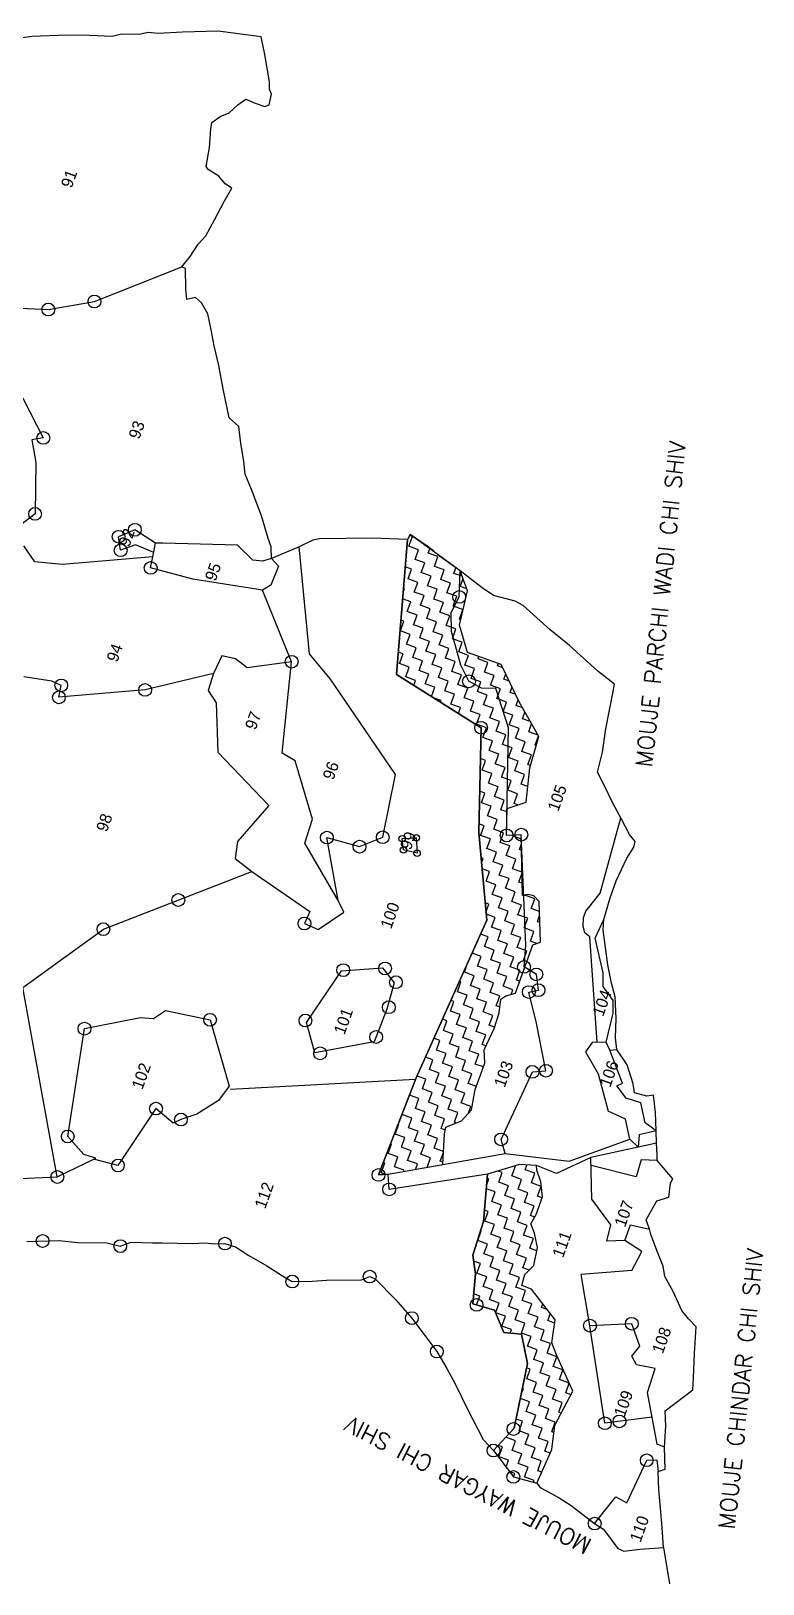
# Model space of a CAD drawing. Header units: metres. Extents: x 333193 to 336565, y 1789500 to 1792058.
# Drawn here: x 335418 to 336565, y 1789556 to 1791990 of the extents above; entities that cross this region are included whole.
import ezdxf

# ---------------------------------------------------------------- set-up
doc = ezdxf.new("R2010")
doc.units = ezdxf.units.M
doc.linetypes.add('DIVIDE', pattern=[31.75, 12.7, -6.35, 0, -6.35, 0, -6.35])
for name, color, linetype in [('POLY_HATCH', 12, 'Continuous'), ('POLY_PARCEL', 6, 'Continuous'), ('POLY_WATER', 4, 'Continuous'), ('SYM_STONE', 1, 'Continuous'), ('TEXT_MAPOUT', 7, 'Continuous'), ('TEXT_PARCEL', 7, 'Continuous'), ('V_BOUND_LINE', 7, 'Continuous'), ('V_DIVIDE_LINE', 7, 'DIVIDE')]:
    doc.layers.add(name, color=color, linetype=linetype)
doc.styles.get("Standard").update_dxf_attribs({"font": 'simplex.shx'})
doc.styles.add('TEXT_MAP', font='', dxfattribs={"height": 0.1})
doc.styles.get('TEXT_MAP').set_extended_font_data('Kruti Dev 050')

msp = doc.modelspace()

# ---------------------------------------------------------------- linework, layer by layer
at = {"layer": 'POLY_HATCH'}
for p, q in [((336011.7, 1791201), (336007.9, 1791193.1)), ((336090.2, 1791143.8), (336011.7, 1791201)), ((336007.9, 1791193.1), (335990.3, 1790981.5)), ((336101.6, 1791112.3), (336090.2, 1791143.8)), ((336089.2, 1791058.9), (336101.6, 1791112.3)), ((336101.7, 1791015.9), (336089.2, 1791058.9)), ((336154.6, 1790996.9), (336101.7, 1791015.9)), ((335990.3, 1790981.5), (336123, 1790897.9)), ((336183.3, 1790937.4), (336154.6, 1790996.9)), ((336213.3, 1790884.2), (336183.3, 1790937.4)), ((336123, 1790897.9), (336119.4, 1790733.9)), ((336199.5, 1790835.2), (336213.3, 1790884.2)), ((336193.7, 1790781.4), (336199.5, 1790835.2)), ((336163, 1790729), (336163.8, 1790771.2)), ((336163.8, 1790771.2), (336193.7, 1790781.4)), ((336119.4, 1790733.9), (336132.2, 1790596.4)), ((336186, 1790730.2), (336163, 1790729)), ((336188, 1790634.9), (336186, 1790730.2)), ((336196.7, 1790636.4), (336188, 1790634.9)), ((336205.5, 1790634.2), (336196.7, 1790636.4)), ((336196.7, 1790636.4), (336196.7, 1790636.4)), ((336213.9, 1790625.4), (336205.5, 1790634.2)), ((336216.2, 1790561.9), (336213.9, 1790625.4)), ((336132.2, 1790596.4), (336021.5, 1790349.1)), ((336185.3, 1790505.5), (336204, 1790557.6)), ((336204, 1790557.6), (336216.2, 1790561.9)), ((336176.7, 1790481.6), (336185.3, 1790505.5)), ((336151.4, 1790451.2), (336154.1, 1790472.4)), ((336154.1, 1790472.4), (336161.7, 1790477.4)), ((336161.7, 1790477.4), (336176.7, 1790481.6)), ((336143.3, 1790426.2), (336151.4, 1790451.2)), ((336127.6, 1790393.2), (336143.3, 1790426.2)), ((336122.4, 1790354.6), (336128.9, 1790372.5)), ((336128.9, 1790372.5), (336127.6, 1790393.2)), ((336021.5, 1790349.1), (335962.3, 1790196.8)), ((336113.8, 1790330.7), (336122.4, 1790354.6)), ((336108.2, 1790299), (336113.8, 1790330.7)), ((336092.3, 1790281.6), (336108.2, 1790299)), ((336067.6, 1790271.5), (336092.3, 1790281.6)), ((336063.2, 1790213.1), (336065.5, 1790261.2)), ((336065.5, 1790261.2), (336067.6, 1790271.5)), ((335977.5, 1790197.9), (336063.2, 1790213.1)), ((336183, 1790213), (336133.1, 1790197.9)), ((336210, 1790211.5), (336183, 1790213)), ((336210.4, 1790204.1), (336210, 1790211.5)), ((336216.6, 1790186), (336210.4, 1790204.1)), ((335962.3, 1790196.8), (335977.5, 1790197.9)), ((335977.5, 1790197.9), (335977.5, 1790197.9)), ((336133.1, 1790197.9), (336126.7, 1790124)), ((336219.3, 1790162.7), (336216.6, 1790186)), ((336209.2, 1790134.6), (336219.3, 1790162.7)), ((336200.8, 1790120.1), (336209.2, 1790134.6)), ((336126.7, 1790124), (336109.9, 1790071.1)), ((336206.6, 1790105.3), (336200.8, 1790120.1)), ((336211.3, 1790082.9), (336206.6, 1790105.3)), ((336205.9, 1790054.7), (336211.3, 1790082.9)), ((336109.9, 1790071.1), (336114.3, 1790041.8)), ((336191.4, 1790040.8), (336205.9, 1790054.7)), ((336114.3, 1790041.8), (336110.1, 1789994.8)), ((336186.7, 1790023.4), (336191.4, 1790040.8)), ((336202.2, 1790017.9), (336186.7, 1790023.4)), ((336238.9, 1789969.7), (336202.2, 1790017.9)), ((336110.1, 1789994.8), (336143.9, 1789985)), ((336143.9, 1789985), (336158.8, 1789949.7)), ((336233.8, 1789933.4), (336238.9, 1789969.7)), ((336158.8, 1789949.7), (336186.3, 1789947.3)), ((336186.3, 1789947.3), (336195.8, 1789901.3)), ((336241.4, 1789914.8), (336233.8, 1789933.4)), ((336267, 1789857.9), (336241.4, 1789914.8)), ((336195.8, 1789901.3), (336175, 1789799.8)), ((336238.3, 1789804.6), (336267, 1789857.9)), ((336175, 1789799.8), (336142.4, 1789764.8)), ((336234.1, 1789766.4), (336238.3, 1789804.6)), ((336142.4, 1789764.8), (336173.6, 1789723.4)), ((336210.1, 1789713.7), (336234.1, 1789766.4)), ((336173.6, 1789723.4), (336210.1, 1789713.7))]:
    msp.add_line(p, q, dxfattribs=at)
at = {"layer": 'POLY_HATCH', "linetype": 'Continuous'}
for p, q in [((336015.3, 1791197.7), (336010.9, 1791199.3)), ((336009.8, 1791182.5), (336015.3, 1791197.7)), ((336025.1, 1791177), (336009.8, 1791182.5)), ((336019.6, 1791161.8), (336025.1, 1791177)), ((336040.3, 1791171.5), (336042.8, 1791178.4)), ((336014.1, 1791146.5), (336004.3, 1791150)), ((336034.8, 1791156.3), (336019.6, 1791161.8)), ((336029.3, 1791141.1), (336034.8, 1791156.3)), ((336055.5, 1791166.1), (336040.3, 1791171.5)), ((336050.1, 1791150.8), (336055.5, 1791166.1)), ((336065.3, 1791145.3), (336050.1, 1791150.8)), ((336008.6, 1791131.3), (336014.1, 1791146.5)), ((336023.9, 1791125.8), (336008.6, 1791131.3)), ((336018.4, 1791110.6), (336023.9, 1791125.8)), ((336044.6, 1791135.6), (336029.3, 1791141.1)), ((336039.1, 1791120.3), (336044.6, 1791135.6)), ((336059.8, 1791130.1), (336065.3, 1791145.3)), ((336075.1, 1791124.6), (336059.8, 1791130.1)), ((336080.5, 1791139.9), (336083.7, 1791148.6)), ((336093.3, 1791135.3), (336080.5, 1791139.9)), ((336090.3, 1791119.1), (336094.7, 1791131.4)), ((336001, 1791110), (336003.1, 1791116)), ((336003.1, 1791116), (336001.5, 1791116.6)), ((336033.6, 1791105.1), (336018.4, 1791110.6)), ((336028.2, 1791089.9), (336033.6, 1791105.1)), ((336054.3, 1791114.9), (336039.1, 1791120.3)), ((336048.9, 1791099.6), (336054.3, 1791114.9)), ((336069.6, 1791109.4), (336075.1, 1791124.6)), ((336084.8, 1791103.9), (336069.6, 1791109.4)), ((336079.3, 1791088.7), (336084.8, 1791103.9)), ((336100.5, 1791115.5), (336090.3, 1791119.1)), ((336012.9, 1791095.3), (336000.1, 1791099.9)), ((336007.4, 1791080.1), (336012.9, 1791095.3)), ((336022.7, 1791074.6), (336007.4, 1791080.1)), ((336043.4, 1791084.4), (336028.2, 1791089.9)), ((336037.9, 1791069.1), (336043.4, 1791084.4)), ((336064.1, 1791094.1), (336048.9, 1791099.6)), ((336058.6, 1791078.9), (336064.1, 1791094.1)), ((336073.9, 1791073.4), (336058.6, 1791078.9)), ((336094.6, 1791083.2), (336079.3, 1791088.7)), ((336089.1, 1791067.9), (336094.6, 1791083.2)), ((335996.5, 1791049.6), (336002, 1791064.8)), ((336002, 1791064.8), (335997.4, 1791066.5)), ((336017.2, 1791059.4), (336022.7, 1791074.6)), ((336032.4, 1791053.9), (336017.2, 1791059.4)), ((336027, 1791038.7), (336032.4, 1791053.9)), ((336053.2, 1791063.7), (336037.9, 1791069.1)), ((336047.7, 1791048.4), (336053.2, 1791063.7)), ((336068.4, 1791058.2), (336073.9, 1791073.4)), ((336083.6, 1791052.7), (336068.4, 1791058.2)), ((336078.2, 1791037.5), (336083.6, 1791052.7)), ((336091.1, 1791067.2), (336089.1, 1791067.9)), ((336011.7, 1791044.1), (335996.5, 1791049.6)), ((336006.2, 1791028.9), (336011.7, 1791044.1)), ((336021.5, 1791023.4), (336006.2, 1791028.9)), ((336042.2, 1791033.2), (336027, 1791038.7)), ((336036.7, 1791017.9), (336042.2, 1791033.2)), ((336062.9, 1791042.9), (336047.7, 1791048.4)), ((336057.4, 1791027.7), (336062.9, 1791042.9)), ((336093.4, 1791032), (336078.2, 1791037.5)), ((336087.9, 1791016.8), (336093.4, 1791032)), ((336000.8, 1791013.7), (335993.2, 1791016.4)), ((335995.3, 1790998.4), (336000.8, 1791013.7)), ((336016, 1791008.2), (336021.5, 1791023.4)), ((336031.2, 1791002.7), (336016, 1791008.2)), ((336052, 1791012.5), (336036.7, 1791017.9)), ((336046.5, 1790997.2), (336052, 1791012.5)), ((336072.7, 1791022.2), (336057.4, 1791027.7)), ((336067.2, 1791007), (336072.7, 1791022.2)), ((336082.4, 1791001.5), (336067.2, 1791007)), ((336103.2, 1791011.3), (336087.9, 1791016.8)), ((336097.7, 1790996), (336103.2, 1791011.3)), ((336118.4, 1791005.8), (336119.7, 1791009.4)), ((336133.6, 1791000.3), (336118.4, 1791005.8)), ((336010.5, 1790992.9), (335995.3, 1790998.4)), ((336005.1, 1790977.7), (336010.5, 1790992.9)), ((336025.8, 1790987.5), (336031.2, 1791002.7)), ((336041, 1790982), (336025.8, 1790987.5)), ((336035.5, 1790966.7), (336041, 1790982)), ((336061.7, 1790991.7), (336046.5, 1790997.2)), ((336056.3, 1790976.5), (336061.7, 1790991.7)), ((336077, 1790986.3), (336082.4, 1791001.5)), ((336092.2, 1790980.8), (336077, 1790986.3)), ((336086.7, 1790965.6), (336092.2, 1790980.8)), ((336112.9, 1790990.6), (336097.7, 1790996)), ((336107.5, 1790975.3), (336112.9, 1790990.6)), ((336128.2, 1790985.1), (336133.6, 1791000.3)), ((336143.4, 1790979.6), (336128.2, 1790985.1)), ((336137.9, 1790964.4), (336143.4, 1790979.6)), ((336148.9, 1790994.8), (336150.2, 1790998.5)), ((336156.9, 1790991.9), (336148.9, 1790994.8)), ((336158.7, 1790974.1), (336161.6, 1790982.3)), ((336020.3, 1790972.2), (336005.1, 1790977.7)), ((336017.5, 1790964.3), (336020.3, 1790972.2)), ((336050.8, 1790961.3), (336035.5, 1790966.7)), ((336045.5, 1790946.7), (336050.8, 1790961.3)), ((336071.5, 1790971), (336056.3, 1790976.5)), ((336066, 1790955.8), (336071.5, 1790971)), ((336081.3, 1790950.3), (336066, 1790955.8)), ((336102, 1790960.1), (336086.7, 1790965.6)), ((336096.5, 1790944.8), (336102, 1790960.1)), ((336122.7, 1790969.8), (336107.5, 1790975.3)), ((336117.2, 1790954.6), (336122.7, 1790969.8)), ((336153.2, 1790958.9), (336137.9, 1790964.4)), ((336147.7, 1790943.6), (336153.2, 1790958.9)), ((336167, 1790971.1), (336158.7, 1790974.1)), ((336168.4, 1790953.4), (336171.5, 1790961.9)), ((336060.5, 1790940.5), (336048.3, 1790945)), ((336059.6, 1790937.8), (336060.5, 1790940.5)), ((336075.8, 1790935.1), (336081.3, 1790950.3)), ((336091, 1790929.6), (336075.8, 1790935.1)), ((336111.7, 1790939.4), (336096.5, 1790944.8)), ((336106.3, 1790924.1), (336111.7, 1790939.4)), ((336132.5, 1790949.1), (336117.2, 1790954.6)), ((336127, 1790933.9), (336132.5, 1790949.1)), ((336142.2, 1790928.4), (336127, 1790933.9)), ((336162.9, 1790938.2), (336147.7, 1790943.6)), ((336157.5, 1790922.9), (336162.9, 1790938.2)), ((336177, 1790950.3), (336168.4, 1790953.4)), ((336178.2, 1790932.7), (336181.3, 1790941.4)), ((336187.9, 1790929.2), (336178.2, 1790932.7)), ((336087.6, 1790920.2), (336091, 1790929.6)), ((336121.5, 1790918.6), (336106.3, 1790924.1)), ((336116, 1790903.4), (336121.5, 1790918.6)), ((336136.7, 1790913.2), (336142.2, 1790928.4)), ((336152, 1790907.7), (336136.7, 1790913.2)), ((336146.5, 1790892.4), (336152, 1790907.7)), ((336172.7, 1790917.5), (336157.5, 1790922.9)), ((336167.2, 1790902.2), (336172.7, 1790917.5)), ((336187.9, 1790912), (336191.7, 1790922.5)), ((336200.1, 1790907.6), (336187.9, 1790912)), ((336131.3, 1790897.9), (336116, 1790903.4)), ((336125.8, 1790882.7), (336131.3, 1790897.9)), ((336141, 1790877.2), (336125.8, 1790882.7)), ((336161.8, 1790887), (336146.5, 1790892.4)), ((336156.3, 1790871.7), (336161.8, 1790887)), ((336182.5, 1790896.7), (336167.2, 1790902.2)), ((336177, 1790881.5), (336182.5, 1790896.7)), ((336197.7, 1790891.3), (336202.2, 1790903.8)), ((336212.3, 1790886), (336197.7, 1790891.3)), ((336207.5, 1790870.5), (336212.7, 1790885.2)), ((336135.6, 1790862), (336141, 1790877.2)), ((336150.8, 1790856.5), (336135.6, 1790862)), ((336171.5, 1790866.3), (336156.3, 1790871.7)), ((336166, 1790851), (336171.5, 1790866.3)), ((336192.2, 1790876), (336177, 1790881.5)), ((336186.8, 1790860.8), (336192.2, 1790876)), ((336202, 1790855.3), (336186.8, 1790860.8)), ((336209.2, 1790869.9), (336207.5, 1790870.5)), ((336130.1, 1790846.7), (336122, 1790849.6)), ((336124.6, 1790831.5), (336130.1, 1790846.7)), ((336145.3, 1790841.2), (336150.8, 1790856.5)), ((336160.6, 1790835.8), (336145.3, 1790841.2)), ((336155.1, 1790820.5), (336160.6, 1790835.8)), ((336181.3, 1790845.5), (336166, 1790851)), ((336175.8, 1790830.3), (336181.3, 1790845.5)), ((336196.5, 1790840.1), (336202, 1790855.3)), ((336200.5, 1790838.6), (336196.5, 1790840.1)), ((336139.8, 1790826), (336124.6, 1790831.5)), ((336134.4, 1790810.8), (336139.8, 1790826)), ((336149.6, 1790805.3), (336134.4, 1790810.8)), ((336170.3, 1790815.1), (336155.1, 1790820.5)), ((336164.9, 1790799.8), (336170.3, 1790815.1)), ((336191, 1790824.8), (336175.8, 1790830.3)), ((336185.6, 1790809.6), (336191, 1790824.8)), ((336196.3, 1790805.7), (336185.6, 1790809.6)), ((336128.9, 1790795.5), (336120.8, 1790798.4)), ((336123.4, 1790780.3), (336128.9, 1790795.5)), ((336144.1, 1790790.1), (336149.6, 1790805.3)), ((336159.4, 1790784.6), (336144.1, 1790790.1)), ((336180.1, 1790794.3), (336164.9, 1790799.8)), ((336174.6, 1790779.1), (336180.1, 1790794.3)), ((336138.7, 1790774.8), (336123.4, 1790780.3)), ((336133.2, 1790759.6), (336138.7, 1790774.8)), ((336153.9, 1790769.3), (336159.4, 1790784.6)), ((336163.7, 1790765.8), (336153.9, 1790769.3)), ((336180.6, 1790776.9), (336174.6, 1790779.1)), ((336127.7, 1790744.3), (336119.7, 1790747.2)), ((336122.2, 1790729.1), (336127.7, 1790744.3)), ((336148.4, 1790754.1), (336133.2, 1790759.6)), ((336142.9, 1790738.9), (336148.4, 1790754.1)), ((336158.2, 1790733.4), (336142.9, 1790738.9)), ((336137.5, 1790723.6), (336122.2, 1790729.1)), ((336132, 1790708.4), (336137.5, 1790723.6)), ((336152.7, 1790718.1), (336158.2, 1790733.4)), ((336168, 1790712.7), (336152.7, 1790718.1)), ((336162.5, 1790697.4), (336168, 1790712.7)), ((336173.4, 1790727.9), (336174, 1790729.6)), ((336186.1, 1790723.3), (336173.4, 1790727.9)), ((336183.2, 1790707.2), (336186.3, 1790715.8)), ((336126.5, 1790693.1), (336123.1, 1790694.4)), ((336123.9, 1790685.8), (336126.5, 1790693.1)), ((336147.2, 1790702.9), (336132, 1790708.4)), ((336141.8, 1790687.7), (336147.2, 1790702.9)), ((336157, 1790682.2), (336141.8, 1790687.7)), ((336177.7, 1790691.9), (336162.5, 1790697.4)), ((336172.2, 1790676.7), (336177.7, 1790691.9)), ((336186.5, 1790706), (336183.2, 1790707.2)), ((336136.3, 1790672.4), (336124.7, 1790676.6)), ((336130.8, 1790657.2), (336136.3, 1790672.4)), ((336151.5, 1790666.9), (336157, 1790682.2)), ((336166.8, 1790661.5), (336151.5, 1790666.9)), ((336187.2, 1790671.3), (336172.2, 1790676.7)), ((336182, 1790656), (336187.2, 1790670.5)), ((336146, 1790651.7), (336130.8, 1790657.2)), ((336140.6, 1790636.5), (336146, 1790651.7)), ((336161.3, 1790646.2), (336166.8, 1790661.5)), ((336176.5, 1790640.7), (336161.3, 1790646.2)), ((336171.1, 1790625.5), (336176.5, 1790640.7)), ((336187.6, 1790654), (336182, 1790656)), ((336135.1, 1790621.2), (336129.7, 1790623.2)), ((336130.9, 1790609.6), (336135.1, 1790621.2)), ((336155.8, 1790631), (336140.6, 1790636.5)), ((336150.3, 1790615.7), (336155.8, 1790631)), ((336165.6, 1790610.3), (336150.3, 1790615.7)), ((336186.3, 1790620), (336171.1, 1790625.5)), ((336180.8, 1790604.8), (336186.3, 1790620)), ((336191.8, 1790635.3), (336191.9, 1790635.5)), ((336207, 1790629.8), (336191.8, 1790635.3)), ((336201.5, 1790614.6), (336207, 1790629.8)), ((336214.5, 1790609.9), (336201.5, 1790614.6)), ((336144.9, 1790600.5), (336131.3, 1790605.4)), ((336139.4, 1790585.3), (336144.9, 1790600.5)), ((336160.1, 1790595), (336165.6, 1790610.3)), ((336175.3, 1790589.5), (336160.1, 1790595)), ((336196.1, 1790599.3), (336180.8, 1790604.8)), ((336190.6, 1790584.1), (336196.1, 1790599.3)), ((336211.3, 1790593.8), (336214.7, 1790603.3)), ((336215.1, 1790592.5), (336211.3, 1790593.8)), ((336133.9, 1790570), (336122.2, 1790574.2)), ((336128.4, 1790554.8), (336133.9, 1790570)), ((336154.6, 1790579.8), (336139.4, 1790585.3)), ((336149.1, 1790564.5), (336154.6, 1790579.8)), ((336169.9, 1790574.3), (336175.3, 1790589.5)), ((336185.1, 1790568.8), (336169.9, 1790574.3)), ((336179.6, 1790553.6), (336185.1, 1790568.8)), ((336205.8, 1790578.6), (336190.6, 1790584.1)), ((336200.3, 1790563.4), (336205.8, 1790578.6)), ((336123, 1790539.5), (336108.9, 1790544.6)), ((336143.7, 1790549.3), (336128.4, 1790554.8)), ((336138.2, 1790534.1), (336143.7, 1790549.3)), ((336164.4, 1790559.1), (336149.1, 1790564.5)), ((336158.9, 1790543.8), (336164.4, 1790559.1)), ((336174.1, 1790538.3), (336158.9, 1790543.8)), ((336194.9, 1790548.1), (336179.6, 1790553.6)), ((336189.4, 1790532.9), (336194.9, 1790548.1)), ((336210.2, 1790559.8), (336200.3, 1790563.4)), ((336096.8, 1790514.5), (336101.9, 1790528.7)), ((336117.5, 1790524.3), (336123, 1790539.5)), ((336132.7, 1790518.8), (336117.5, 1790524.3)), ((336127.2, 1790503.6), (336132.7, 1790518.8)), ((336153.4, 1790528.6), (336138.2, 1790534.1)), ((336148, 1790513.3), (336153.4, 1790528.6)), ((336168.7, 1790523.1), (336174.1, 1790538.3)), ((336183.9, 1790517.6), (336168.7, 1790523.1)), ((336178.4, 1790502.4), (336183.9, 1790517.6)), ((336194.5, 1790531), (336189.4, 1790532.9)), ((336085.8, 1790484), (336091.3, 1790499.3)), ((336091.3, 1790499.3), (336089, 1790500.1)), ((336112, 1790509.1), (336096.8, 1790514.5)), ((336106.5, 1790493.8), (336112, 1790509.1)), ((336121.8, 1790488.3), (336106.5, 1790493.8)), ((336142.5, 1790498.1), (336127.2, 1790503.6)), ((336137, 1790482.9), (336142.5, 1790498.1)), ((336163.2, 1790507.9), (336148, 1790513.3)), ((336157.7, 1790492.6), (336163.2, 1790507.9)), ((336173, 1790487.1), (336157.7, 1790492.6)), ((336183.5, 1790500.6), (336178.4, 1790502.4)), ((336074.9, 1790453.6), (336080.3, 1790468.8)), ((336080.3, 1790468.8), (336075.8, 1790470.4)), ((336101, 1790478.6), (336085.8, 1790484)), ((336095.6, 1790463.3), (336101, 1790478.6)), ((336116.3, 1790473.1), (336121.8, 1790488.3)), ((336131.5, 1790467.6), (336116.3, 1790473.1)), ((336152.2, 1790477.4), (336137, 1790482.9)), ((336146.8, 1790462.1), (336152.2, 1790477.4)), ((336170.3, 1790479.8), (336173, 1790487.1)), ((336090.1, 1790448.1), (336074.9, 1790453.6)), ((336084.6, 1790432.9), (336090.1, 1790448.1)), ((336110.8, 1790457.9), (336095.6, 1790463.3)), ((336105.3, 1790442.6), (336110.8, 1790457.9)), ((336126.1, 1790452.4), (336131.5, 1790467.6)), ((336141.3, 1790446.9), (336126.1, 1790452.4)), ((336135.8, 1790431.7), (336141.3, 1790446.9)), ((336152.5, 1790460.1), (336146.8, 1790462.1)), ((336069.4, 1790438.3), (336062.5, 1790440.8)), ((336063.9, 1790423.1), (336069.4, 1790438.3)), ((336079.1, 1790417.6), (336063.9, 1790423.1)), ((336099.9, 1790427.4), (336084.6, 1790432.9)), ((336094.4, 1790412.1), (336099.9, 1790427.4)), ((336120.6, 1790437.1), (336105.3, 1790442.6)), ((336115.1, 1790421.9), (336120.6, 1790437.1)), ((336130.3, 1790416.4), (336115.1, 1790421.9)), ((336144.1, 1790428.7), (336135.8, 1790431.7)), ((336058.4, 1790407.8), (336049.2, 1790411.1)), ((336052.9, 1790392.6), (336058.4, 1790407.8)), ((336073.7, 1790402.4), (336079.1, 1790417.6)), ((336088.9, 1790396.9), (336073.7, 1790402.4)), ((336083.4, 1790381.7), (336088.9, 1790396.9)), ((336109.6, 1790406.7), (336094.4, 1790412.1)), ((336104.1, 1790391.4), (336109.6, 1790406.7)), ((336124.9, 1790401.2), (336130.3, 1790416.4)), ((336130.5, 1790399.2), (336124.9, 1790401.2)), ((336047.5, 1790377.4), (336036, 1790381.5)), ((336042, 1790362.1), (336047.5, 1790377.4)), ((336068.2, 1790387.1), (336052.9, 1790392.6)), ((336062.7, 1790371.9), (336068.2, 1790387.1)), ((336078, 1790366.4), (336062.7, 1790371.9)), ((336098.7, 1790376.2), (336083.4, 1790381.7)), ((336093.2, 1790360.9), (336098.7, 1790376.2)), ((336119.4, 1790385.9), (336104.1, 1790391.4)), ((336113.9, 1790370.7), (336119.4, 1790385.9)), ((336036.5, 1790346.9), (336022.7, 1790351.8)), ((336031, 1790331.6), (336036.5, 1790346.9)), ((336057.2, 1790356.6), (336042, 1790362.1)), ((336051.8, 1790341.4), (336057.2, 1790356.6)), ((336072.5, 1790351.2), (336078, 1790366.4)), ((336087.7, 1790345.7), (336072.5, 1790351.2)), ((336108.4, 1790355.5), (336093.2, 1790360.9)), ((336103, 1790340.2), (336108.4, 1790355.5)), ((336126.6, 1790366.2), (336113.9, 1790370.7)), ((336046.3, 1790326.2), (336031, 1790331.6)), ((336040.8, 1790310.9), (336046.3, 1790326.2)), ((336067, 1790335.9), (336051.8, 1790341.4)), ((336061.5, 1790320.7), (336067, 1790335.9)), ((336082.2, 1790330.5), (336087.7, 1790345.7)), ((336097.5, 1790325), (336082.2, 1790330.5)), ((336092, 1790309.7), (336097.5, 1790325)), ((336115.6, 1790335.7), (336103, 1790340.2)), ((335999.4, 1790291.4), (336003.2, 1790302.1)), ((336025.6, 1790316.4), (336010.8, 1790321.7)), ((336020.1, 1790301.2), (336025.6, 1790316.4)), ((336035.3, 1790295.7), (336020.1, 1790301.2)), ((336056, 1790305.4), (336040.8, 1790310.9)), ((336050.6, 1790290.2), (336056, 1790305.4)), ((336076.8, 1790315.2), (336061.5, 1790320.7)), ((336071.3, 1790300), (336076.8, 1790315.2)), ((336086.5, 1790294.5), (336071.3, 1790300)), ((336107.2, 1790304.3), (336092, 1790309.7)), ((336103.5, 1790293.8), (336107.2, 1790304.3)), ((335988.4, 1790260.9), (335993.9, 1790276.2)), ((335993.9, 1790276.2), (335993.2, 1790276.4)), ((336014.6, 1790285.9), (335999.4, 1790291.4)), ((336009.1, 1790270.7), (336014.6, 1790285.9)), ((336029.9, 1790280.4), (336035.3, 1790295.7)), ((336045.1, 1790275), (336029.9, 1790280.4)), ((336039.6, 1790259.7), (336045.1, 1790275)), ((336065.8, 1790284.7), (336050.6, 1790290.2)), ((336060.3, 1790269.5), (336065.8, 1790284.7)), ((336081.1, 1790279.3), (336086.5, 1790294.5)), ((336084, 1790278.2), (336081.1, 1790279.3)), ((336003.7, 1790255.4), (335988.4, 1790260.9)), ((335998.2, 1790240.2), (336003.7, 1790255.4)), ((336024.4, 1790265.2), (336009.1, 1790270.7)), ((336018.9, 1790250), (336024.4, 1790265.2)), ((336034.1, 1790244.5), (336018.9, 1790250)), ((336054.9, 1790254.2), (336039.6, 1790259.7)), ((336049.4, 1790239), (336054.9, 1790254.2)), ((336065.8, 1790267.5), (336060.3, 1790269.5)), ((335977.5, 1790230.4), (335982.9, 1790245.7)), ((335992.7, 1790225), (335977.5, 1790230.4)), ((335982.9, 1790245.7), (335981.5, 1790246.2)), ((335987.2, 1790209.7), (335992.7, 1790225)), ((336013.4, 1790234.7), (335998.2, 1790240.2)), ((336007.9, 1790219.5), (336013.4, 1790234.7)), ((336028.7, 1790229.2), (336034.1, 1790244.5)), ((336043.9, 1790223.8), (336028.7, 1790229.2)), ((336064.2, 1790233.7), (336049.4, 1790239)), ((336059.1, 1790218.3), (336064.1, 1790232)), ((335966.5, 1790200), (335972, 1790215.2)), ((335972, 1790215.2), (335969.8, 1790216)), ((336002.5, 1790204.2), (335987.2, 1790209.7)), ((336001.7, 1790202.2), (336002.5, 1790204.2)), ((336023.2, 1790214), (336007.9, 1790219.5)), ((336020.1, 1790205.4), (336023.2, 1790214)), ((336038.5, 1790208.7), (336043.9, 1790223.8)), ((336063.4, 1790216.8), (336059.1, 1790218.3)), ((336156.1, 1790200.7), (336149.8, 1790202.9)), ((336150.6, 1790185.4), (336156.1, 1790200.7)), ((336171.3, 1790195.2), (336176.8, 1790210.4)), ((336176.8, 1790210.4), (336175.7, 1790210.8)), ((336192, 1790205), (336194.7, 1790212.4)), ((336207.3, 1790199.5), (336192, 1790205)), ((335973.1, 1790197.6), (335966.5, 1790200)), ((336131.6, 1790180.5), (336135.3, 1790190.9)), ((336135.3, 1790190.9), (336132.6, 1790191.9)), ((336165.8, 1790180), (336150.6, 1790185.4)), ((336160.4, 1790164.7), (336165.8, 1790180)), ((336186.5, 1790189.7), (336171.3, 1790195.2)), ((336181.1, 1790174.5), (336186.5, 1790189.7)), ((336201.8, 1790184.2), (336207.3, 1790199.5)), ((336217, 1790178.8), (336201.8, 1790184.2)), ((336211.6, 1790163.5), (336217, 1790178.8)), ((336145.1, 1790170.2), (336131.2, 1790175.2)), ((336139.6, 1790155), (336145.1, 1790170.2)), ((336154.9, 1790149.5), (336139.6, 1790155)), ((336175.6, 1790159.2), (336160.4, 1790164.7)), ((336170.1, 1790144), (336175.6, 1790159.2)), ((336196.3, 1790169), (336181.1, 1790174.5)), ((336190.8, 1790153.8), (336196.3, 1790169)), ((336206.1, 1790148.3), (336190.8, 1790153.8)), ((336218.7, 1790161), (336211.6, 1790163.5)), ((336134.2, 1790139.7), (336128.3, 1790141.8)), ((336128.7, 1790124.5), (336134.2, 1790139.7)), ((336149.4, 1790134.2), (336154.9, 1790149.5)), ((336164.6, 1790128.8), (336149.4, 1790134.2)), ((336159.2, 1790113.5), (336164.6, 1790128.8)), ((336185.4, 1790138.5), (336170.1, 1790144)), ((336179.9, 1790123.3), (336185.4, 1790138.5)), ((336200.6, 1790133), (336206.1, 1790148.3)), ((336207, 1790130.7), (336200.6, 1790133)), ((336117.7, 1790094), (336123.2, 1790109.2)), ((336123.2, 1790109.2), (336122.2, 1790109.6)), ((336143.9, 1790119), (336128.7, 1790124.5)), ((336138.4, 1790103.8), (336143.9, 1790119)), ((336153.7, 1790098.3), (336138.4, 1790103.8)), ((336174.4, 1790108), (336159.2, 1790113.5)), ((336168.9, 1790092.8), (336174.4, 1790108)), ((336195.1, 1790117.8), (336179.9, 1790123.3)), ((336189.6, 1790102.6), (336195.1, 1790117.8)), ((336133, 1790088.5), (336117.7, 1790094)), ((336127.5, 1790073.3), (336133, 1790088.5)), ((336148.2, 1790083), (336153.7, 1790098.3)), ((336163.5, 1790077.6), (336148.2, 1790083)), ((336184.2, 1790087.3), (336168.9, 1790092.8)), ((336178.7, 1790072.1), (336184.2, 1790087.3)), ((336204.9, 1790097.1), (336189.6, 1790102.6)), ((336199.4, 1790081.8), (336204.9, 1790097.1)), ((336210.3, 1790077.9), (336199.4, 1790081.8)), ((336122, 1790058), (336111.3, 1790061.9)), ((336116.5, 1790042.8), (336122, 1790058)), ((336142.7, 1790067.8), (336127.5, 1790073.3)), ((336137.3, 1790052.6), (336142.7, 1790067.8)), ((336158, 1790062.3), (336163.5, 1790077.6)), ((336173.2, 1790056.8), (336158, 1790062.3)), ((336167.7, 1790041.6), (336173.2, 1790056.8)), ((336193.9, 1790066.6), (336178.7, 1790072.1)), ((336188.5, 1790051.4), (336193.9, 1790066.6)), ((336131.8, 1790037.3), (336116.5, 1790042.8)), ((336126.3, 1790022.1), (336131.8, 1790037.3)), ((336152.5, 1790047.1), (336137.3, 1790052.6)), ((336147, 1790031.8), (336152.5, 1790047.1)), ((336162.3, 1790026.4), (336147, 1790031.8)), ((336183, 1790036.1), (336167.7, 1790041.6)), ((336177.5, 1790020.9), (336183, 1790036.1)), ((336198.6, 1790047.7), (336188.5, 1790051.4)), ((336120.8, 1790006.8), (336111.5, 1790010.2)), ((336115.9, 1789993.1), (336120.8, 1790006.8)), ((336141.5, 1790016.6), (336126.3, 1790022.1)), ((336136.1, 1790001.4), (336141.5, 1790016.6)), ((336156.8, 1790011.1), (336162.3, 1790026.4)), ((336172, 1790005.6), (336156.8, 1790011.1)), ((336192.7, 1790015.4), (336177.5, 1790020.9)), ((336187.3, 1790000.2), (336192.7, 1790015.4)), ((336208, 1790009.9), (336208.1, 1790010.2)), ((336208.4, 1790009.8), (336208, 1790009.9)), ((336151.3, 1789995.9), (336136.1, 1790001.4)), ((336145.8, 1789980.6), (336151.3, 1789995.9)), ((336166.6, 1789990.4), (336172, 1790005.6)), ((336181.8, 1789984.9), (336166.6, 1789990.4)), ((336176.3, 1789969.7), (336181.8, 1789984.9)), ((336202.5, 1789994.7), (336187.3, 1790000.2)), ((336197, 1789979.5), (336202.5, 1789994.7)), ((336217.8, 1789989.2), (336219.8, 1789994.8)), ((336226.4, 1789986.1), (336217.8, 1789989.2)), ((336161.1, 1789975.2), (336145.8, 1789980.6)), ((336155.6, 1789959.9), (336161.1, 1789975.2)), ((336170.8, 1789954.4), (336155.6, 1789959.9)), ((336191.6, 1789964.2), (336176.3, 1789969.7)), ((336186.1, 1789949), (336191.6, 1789964.2)), ((336212.3, 1789974), (336197, 1789979.5)), ((336206.8, 1789958.7), (336212.3, 1789974)), ((336222, 1789953.3), (336206.8, 1789958.7)), ((336227.5, 1789968.5), (336231.5, 1789979.5)), ((336238.2, 1789964.7), (336227.5, 1789968.5)), ((336168.8, 1789948.8), (336170.8, 1789954.4)), ((336201.3, 1789943.5), (336186.1, 1789949)), ((336195.8, 1789928.3), (336201.3, 1789943.5)), ((336216.6, 1789938), (336222, 1789953.3)), ((336231.8, 1789932.5), (336216.6, 1789938)), ((336211.1, 1789922.8), (336195.8, 1789928.3)), ((336205.6, 1789907.5), (336211.1, 1789922.8)), ((336226.3, 1789917.3), (336231.8, 1789932.5)), ((336241.6, 1789911.8), (336226.3, 1789917.3)), ((336236.1, 1789896.6), (336241.6, 1789911.8)), ((336200.1, 1789892.3), (336194.4, 1789894.4)), ((336194.7, 1789877.1), (336200.1, 1789892.3)), ((336220.9, 1789902.1), (336205.6, 1789907.5)), ((336215.4, 1789886.8), (336220.9, 1789902.1)), ((336230.6, 1789881.3), (336215.4, 1789886.8)), ((336251.3, 1789891.1), (336236.1, 1789896.6)), ((336245.9, 1789875.9), (336251.3, 1789891.1)), ((336185.8, 1789852.4), (336189.2, 1789861.8)), ((336189.2, 1789861.8), (336187.8, 1789862.3)), ((336209.9, 1789871.6), (336194.7, 1789877.1)), ((336204.4, 1789856.3), (336209.9, 1789871.6)), ((336225.1, 1789866.1), (336230.6, 1789881.3)), ((336240.4, 1789860.6), (336225.1, 1789866.1)), ((336234.9, 1789845.4), (336240.4, 1789860.6)), ((336261.1, 1789870.4), (336245.9, 1789875.9)), ((336255.6, 1789855.1), (336261.1, 1789870.4)), ((336198.9, 1789841.1), (336184.5, 1789846.3)), ((336193.5, 1789825.9), (336198.9, 1789841.1)), ((336219.7, 1789850.9), (336204.4, 1789856.3)), ((336214.2, 1789835.6), (336219.7, 1789850.9)), ((336229.4, 1789830.1), (336214.2, 1789835.6)), ((336250.1, 1789839.9), (336234.9, 1789845.4)), ((336244.7, 1789824.7), (336250.1, 1789839.9)), ((336263.9, 1789852.2), (336255.6, 1789855.1)), ((336188, 1789810.6), (336178, 1789814.2)), ((336208.7, 1789820.4), (336193.5, 1789825.9)), ((336203.2, 1789805.1), (336208.7, 1789820.4)), ((336224, 1789814.9), (336229.4, 1789830.1)), ((336239.2, 1789809.4), (336224, 1789814.9)), ((336248.4, 1789823.3), (336244.7, 1789824.7)), ((336182.5, 1789795.4), (336188, 1789810.6)), ((336197.8, 1789789.9), (336182.5, 1789795.4)), ((336192.3, 1789774.7), (336197.8, 1789789.9)), ((336218.5, 1789799.7), (336203.2, 1789805.1)), ((336213, 1789784.4), (336218.5, 1789799.7)), ((336233.7, 1789794.2), (336239.2, 1789809.4)), ((336237.1, 1789793), (336233.7, 1789794.2)), ((336156.3, 1789770.4), (336149.8, 1789772.7)), ((336150.8, 1789755.1), (336156.3, 1789770.4)), ((336177, 1789780.1), (336161.8, 1789785.6)), ((336171.6, 1789764.9), (336177, 1789780.1)), ((336186.8, 1789759.4), (336171.6, 1789764.9)), ((336207.5, 1789769.2), (336192.3, 1789774.7)), ((336202, 1789753.9), (336207.5, 1789769.2)), ((336228.2, 1789778.9), (336213, 1789784.4)), ((336222.8, 1789763.7), (336228.2, 1789778.9)), ((336231.5, 1789760.6), (336222.8, 1789763.7)), ((336166.1, 1789749.7), (336150.8, 1789755.1)), ((336162.1, 1789738.6), (336166.1, 1789749.7)), ((336181.3, 1789744.2), (336186.8, 1789759.4)), ((336196.6, 1789738.7), (336181.3, 1789744.2)), ((336191.1, 1789723.5), (336196.6, 1789738.7)), ((336217.3, 1789748.5), (336202, 1789753.9)), ((336211.8, 1789733.2), (336217.3, 1789748.5)), ((336175.9, 1789728.9), (336167, 1789732.1)), ((336173.8, 1789723.3), (336175.9, 1789728.9)), ((336206.3, 1789718), (336191.1, 1789723.5)), ((336205.2, 1789715), (336206.3, 1789718)), ((336218, 1789731), (336211.8, 1789733.2))]:
    msp.add_line(p, q, dxfattribs=at)
at = {"layer": 'POLY_PARCEL'}
for p, q in [((335517.3, 1791566.1), (335654.3, 1791620.7)), ((335445, 1791553.5), (335517.3, 1791566.1)), ((335369.2, 1791557.2), (335445, 1791553.5)), ((335384.3, 1791455.3), (335437.2, 1791352.3)), ((335437.2, 1791352.3), (335419.3, 1791349.5)), ((335419.3, 1791349.5), (335425.3, 1791313.5)), ((335425.3, 1791313.5), (335424.3, 1791233.2)), ((335424.3, 1791233.2), (335388.6, 1791205.7)), ((335580.6, 1791208.2), (335555.1, 1791197.3)), ((335612.7, 1791187.2), (335580.6, 1791208.2)), ((335423.8, 1791158.2), (335406.6, 1791182.9)), ((335558.3, 1791176.1), (335555.1, 1791197.3)), ((335581.4, 1791184.7), (335558.3, 1791176.1)), ((335610.1, 1791172.6), (335581.4, 1791184.7)), ((335609, 1791165.7), (335612.7, 1791187.2)), ((335624.5, 1791187), (335612.7, 1791187.2)), ((335741.4, 1791184.3), (335624.5, 1791187)), ((335765.4, 1791160.8), (335741.4, 1791184.3)), ((335854.4, 1791013.8), (335838.1, 1791181.5)), ((335990.3, 1790981.5), (336007.9, 1791193.1)), ((335467.2, 1791153.6), (335423.8, 1791158.2)), ((335609, 1791165.7), (335467.2, 1791153.6)), ((335605.3, 1791148.4), (335609, 1791165.7)), ((335780.8, 1791158.8), (335765.4, 1791160.8)), ((335794.7, 1791163), (335780.8, 1791158.8)), ((335805.5, 1791151.2), (335793.4, 1791121.2)), ((335794.7, 1791163), (335805.5, 1791151.2)), ((335671.4, 1791130.8), (335605.3, 1791148.4)), ((335780.7, 1791113.8), (335671.4, 1791130.8)), ((336088.7, 1791103), (336090.2, 1791143.8)), ((335793.4, 1791121.2), (335780.7, 1791113.8)), ((335826.2, 1791001.4), (335780.7, 1791113.8)), ((336076.1, 1791078.4), (336088.7, 1791103)), ((336076.8, 1791049), (336076.1, 1791078.4)), ((336091.5, 1790995.8), (336076.8, 1791049)), ((335716.8, 1791010.7), (335703.8, 1790983)), ((335738.3, 1791006.1), (335716.8, 1791010.7)), ((335756.3, 1790991.9), (335738.3, 1791006.1)), ((335887.1, 1790974.3), (335854.4, 1791013.8)), ((335703.8, 1790983), (335596.7, 1790957.2)), ((335703.8, 1790983), (335695.5, 1790956.5)), ((335826.2, 1791001.4), (335756.3, 1790991.9)), ((335811.3, 1790858), (335826.2, 1791001.4)), ((336123, 1790897.9), (335990.3, 1790981.5)), ((336104, 1790970.7), (336091.5, 1790995.8)), ((335450.7, 1790971.1), (335406.9, 1790977.6)), ((335465.3, 1790964.3), (335450.7, 1790971.1)), ((335461.6, 1790945.6), (335465.3, 1790964.3)), ((335596.7, 1790957.2), (335461.6, 1790945.6)), ((335695.5, 1790956.5), (335707.8, 1790936.7)), ((335988.9, 1790824.6), (335887.1, 1790974.3)), ((336123.6, 1790959.9), (336104, 1790970.7)), ((336145.9, 1790959.4), (336123.6, 1790959.9)), ((336166, 1790897.7), (336145.9, 1790959.4)), ((335707.8, 1790936.7), (335710.6, 1790859.5)), ((336119.4, 1790733.9), (336123, 1790897.9)), ((336163, 1790729), (336166, 1790897.7)), ((335710.6, 1790859.5), (335790.7, 1790775.8)), ((335831.7, 1790846.1), (335811.3, 1790858)), ((335858.9, 1790754.6), (335831.7, 1790846.1)), ((335969, 1790726.2), (335988.9, 1790824.6)), ((335790.7, 1790775.8), (335741.3, 1790719.5)), ((335847, 1790717.2), (335858.9, 1790754.6)), ((336309.7, 1790638.7), (336341.9, 1790756.8)), ((335741.3, 1790719.5), (335737.9, 1790693)), ((335899.1, 1790626.9), (335847, 1790717.2)), ((335899.1, 1790626.9), (335881.4, 1790725.7)), ((335881.4, 1790725.7), (335932.6, 1790711.5)), ((335932.6, 1790711.5), (335969, 1790726.2)), ((335999.3, 1790724), (336021.5, 1790725.3)), ((336001.5, 1790706.3), (335999.3, 1790724)), ((336021.5, 1790725.3), (336022.8, 1790701.1)), ((336132.2, 1790596.4), (336119.4, 1790733.9)), ((336186, 1790730.2), (336163, 1790729)), ((336193.2, 1790556.8), (336186, 1790730.2)), ((335737.9, 1790693), (335764.1, 1790672.7)), ((336022.8, 1790701.1), (336001.5, 1790706.3)), ((335531.3, 1790582.1), (335764.1, 1790672.7)), ((335764.1, 1790672.7), (335854.5, 1790609.6)), ((336291.7, 1790616.3), (336309.7, 1790638.7)), ((335908.1, 1790609), (335899.1, 1790626.9)), ((336287.1, 1790610.4), (336291.7, 1790616.3)), ((335854.5, 1790609.6), (335846.3, 1790591)), ((335846.3, 1790591), (335867.6, 1790581.8)), ((335867.6, 1790581.8), (335908.1, 1790609)), ((336021.5, 1790349.1), (336132.2, 1790596.4)), ((336282.8, 1790586.3), (336283.3, 1790599.9)), ((336283.3, 1790599.9), (336287.1, 1790610.4)), ((336287.1, 1790610.4), (336287.1, 1790610.4)), ((336301.9, 1790568.2), (336315.4, 1790597.2)), ((335405.2, 1790490.6), (335531.3, 1790582.1)), ((336285.6, 1790576.5), (336282.8, 1790586.3)), ((336293.2, 1790570), (336285.6, 1790576.5)), ((336304.8, 1790404.8), (336293.2, 1790570)), ((336314.2, 1790513.6), (336301.9, 1790568.2)), ((336190.3, 1790522.9), (336193.2, 1790556.8)), ((335904.1, 1790516.7), (335968.7, 1790521.4)), ((335968.7, 1790521.4), (335986.6, 1790497.9)), ((336209.6, 1790511.2), (336190.3, 1790522.9)), ((335849.6, 1790435.6), (335904.1, 1790516.7)), ((335986.6, 1790497.9), (335975.3, 1790456.9)), ((336212.9, 1790486.5), (336209.6, 1790511.2)), ((336314.1, 1790492.3), (336314.2, 1790513.6)), ((335459.1, 1790193.6), (335405.2, 1790490.6)), ((336197.8, 1790483.5), (336212.9, 1790486.5)), ((336209.8, 1790434.6), (336197.8, 1790483.5)), ((336330, 1790470.3), (336314.1, 1790492.3)), ((336329.7, 1790450.4), (336330, 1790470.3)), ((335610, 1790442), (335628.8, 1790454.5)), ((335628.8, 1790454.5), (335698.4, 1790440)), ((335975.3, 1790456.9), (335955.4, 1790405.5)), ((336319.2, 1790405), (336329.7, 1790450.4)), ((335475.5, 1790257.1), (335501.7, 1790426.2)), ((335501.7, 1790426.2), (335589.5, 1790443.7)), ((335589.5, 1790443.7), (335610, 1790442)), ((335698.4, 1790440), (335728.2, 1790336.2)), ((335862.7, 1790388.1), (335849.6, 1790435.6)), ((336224.7, 1790360.2), (336209.8, 1790434.6)), ((335955.4, 1790405.5), (335862.7, 1790388.1)), ((336297.2, 1790404.7), (336286.8, 1790389.7)), ((336319.2, 1790405), (336297.2, 1790404.7)), ((336324.7, 1790392.4), (336319.2, 1790405)), ((336286.8, 1790389.7), (336306.3, 1790355.1)), ((336324.7, 1790392.4), (336335.5, 1790393.7)), ((336344.4, 1790340.8), (336324.7, 1790392.4)), ((335730.4, 1790331.5), (336019.9, 1790347.1)), ((335962.3, 1790196.8), (336021.5, 1790349.1)), ((336154.4, 1790252.5), (336203.5, 1790358.4)), ((336203.5, 1790358.4), (336224.7, 1790360.2)), ((336306.3, 1790355.1), (336321.9, 1790296.8)), ((335728.2, 1790336.2), (335711.4, 1790313.5)), ((336335.9, 1790336.3), (336344.4, 1790340.8)), ((336350.3, 1790317.3), (336335.9, 1790336.3)), ((335613.7, 1790300.8), (335554, 1790211.6)), ((335640.7, 1790277.8), (335613.7, 1790300.8)), ((335711.4, 1790313.5), (335677.8, 1790291.9)), ((336373.3, 1790309.7), (336350.3, 1790317.3)), ((336380.2, 1790278.4), (336373.3, 1790309.7)), ((335652.8, 1790283.7), (335640.7, 1790277.8)), ((335677.8, 1790291.9), (335652.8, 1790283.7)), ((336349.4, 1790284.4), (336321.9, 1790296.8)), ((336356.3, 1790253.1), (336349.4, 1790284.4)), ((336397.2, 1790266.2), (336380.2, 1790278.4)), ((335500.8, 1790228.9), (335475.5, 1790257.1)), ((336160.9, 1790230.4), (336154.4, 1790252.5)), ((336368.9, 1790240.1), (336356.3, 1790253.1)), ((336370.6, 1790259.9), (336368.9, 1790240.1)), ((336397.2, 1790266.2), (336370.6, 1790259.9)), ((335519.4, 1790223.2), (335500.8, 1790228.9)), ((335459.1, 1790193.6), (335519.4, 1790223.2)), ((335554, 1790211.6), (335515.7, 1790221.3)), ((336296.3, 1790158.9), (336295.1, 1790224.1)), ((336365.9, 1790194), (336295.3, 1790211.4)), ((336373.8, 1790220.4), (336365.9, 1790194)), ((336399.1, 1790219.7), (336373.8, 1790220.4)), ((335198.4, 1790183), (335459.1, 1790193.6)), ((335977.5, 1790197.9), (335962.3, 1790196.8)), ((336126.7, 1790124), (336133.1, 1790197.9)), ((336326.5, 1790118.7), (336296.3, 1790158.9)), ((336109.9, 1790071.1), (336126.7, 1790124)), ((336320, 1790093.2), (336326.5, 1790118.7)), ((336348.4, 1790094.2), (336357.2, 1790118.5)), ((336357.2, 1790118.5), (336386.6, 1790111.6)), ((336348.4, 1790094.2), (336320, 1790093.2)), ((336374.6, 1790076.8), (336348.4, 1790094.2)), ((336114.3, 1790041.8), (336109.9, 1790071.1)), ((336359, 1790047.2), (336374.6, 1790076.8)), ((336110.1, 1789994.8), (336114.3, 1790041.8)), ((336359, 1790047.2), (336279.6, 1790040.5)), ((336293.6, 1789960.5), (336279.6, 1790040.5)), ((336143.9, 1789985), (336110.1, 1789994.8)), ((336158.8, 1789949.7), (336143.9, 1789985)), ((336359.1, 1789963.5), (336293.6, 1789960.5)), ((336316.9, 1789807.5), (336293.6, 1789960.5)), ((336371.8, 1789928.4), (336359.1, 1789963.5)), ((336186.3, 1789947.3), (336158.8, 1789949.7)), ((336195.8, 1789901.3), (336186.3, 1789947.3)), ((336359.2, 1789912.6), (336371.8, 1789928.4)), ((336366.7, 1789899.1), (336359.2, 1789912.6)), ((336175, 1789799.8), (336195.8, 1789901.3)), ((336395.5, 1789893.4), (336366.7, 1789899.1)), ((336383.6, 1789856), (336395.5, 1789893.4)), ((336399.1, 1789774.9), (336383.6, 1789856)), ((336391, 1789817), (336316.9, 1789807.5)), ((336142.4, 1789764.8), (336175, 1789799.8)), ((336410.2, 1789770.3), (336399.1, 1789774.9)), ((336351.6, 1789682.6), (336382.5, 1789749.6)), ((336382.5, 1789749.6), (336398.1, 1789750.2)), ((336398.1, 1789750.2), (336400.5, 1789732)), ((336300.9, 1789650.2), (336333.9, 1789692.1)), ((336333.9, 1789692.1), (336351.6, 1789682.6))]:
    msp.add_line(p, q, dxfattribs=at)
at = {"layer": 'POLY_WATER'}
for p, q in [((336260.9, 1790218.4), (336356.3, 1790253.1)), ((335977.5, 1790197.9), (336160.9, 1790230.4)), ((336160.9, 1790230.4), (336260.9, 1790218.4)), ((336397.8, 1790246.4), (336295.1, 1790224.1)), ((336183, 1790213), (336133.1, 1790197.9)), ((336210, 1790211.5), (336183, 1790213)), ((336241, 1790199.2), (336210, 1790211.5)), ((336295.1, 1790224.1), (336241, 1790199.2)), ((335979, 1790174.1), (335977.5, 1790197.9)), ((336133.1, 1790197.9), (335979, 1790174.1))]:
    msp.add_line(p, q, dxfattribs=at)
at = {"layer": 'SYM_STONE'}
for centre, radius in [((335517.3, 1791566.1), 10), ((335445, 1791553.5), 10), ((335437.2, 1791352.3), 10), ((335424.3, 1791233.2), 10), ((335555.1, 1791197.3), 10), ((335580.6, 1791208.2), 10), ((335558.3, 1791176.1), 10), ((335605.3, 1791148.4), 10), ((336088.7, 1791103), 10), ((335826.2, 1791001.4), 10), ((336104, 1790970.7), 10), ((335461.6, 1790945.6), 10), ((335465.3, 1790964.3), 10), ((335596.7, 1790957.2), 10), ((336123, 1790897.9), 10), ((335969, 1790726.2), 10), ((336163, 1790729), 10), ((336186, 1790730.2), 10), ((335881.4, 1790725.7), 10), ((335932.6, 1790711.5), 10), ((335999.3, 1790724), 5.01), ((336021.5, 1790725.3), 5.01), ((336001.5, 1790706.3), 5.01), ((336022.8, 1790701.1), 5.01), ((335648.7, 1790627.8), 10), ((335531.3, 1790582.1), 10), ((335846.3, 1790591), 10), ((335907, 1790517.9), 10), ((335972.6, 1790520.5), 10), ((336190.3, 1790522.9), 10), ((336209.6, 1790511.2), 10), ((335989.6, 1790499), 10), ((336197.8, 1790483.5), 10), ((336212.9, 1790486.5), 10), ((335978.5, 1790459.8), 10), ((335698.4, 1790440), 10), ((335847.8, 1790438.9), 10), ((335501.7, 1790426.2), 10), ((335958.6, 1790413), 10), ((335870.9, 1790387.4), 10), ((336203.5, 1790358.4), 10), ((336224.7, 1790360.2), 10), ((335613.7, 1790300.8), 10), ((335652.8, 1790283.7), 10), ((335475.5, 1790257.1), 10), ((336154.4, 1790252.5), 10), ((335459.1, 1790193.6), 10), ((335554, 1790211.6), 10), ((335962.3, 1790196.8), 10), ((335979, 1790174.1), 10), ((335436, 1790093.3), 10), ((335557.7, 1790085.2), 10), ((335721.7, 1790089.2), 10), ((335827.2, 1790029.7), 10), ((335948.5, 1790037.5), 10), ((336014.5, 1789972.3), 10), ((336115.9, 1789993.1), 10), ((336293.6, 1789960.5), 10), ((336359.1, 1789963.5), 10), ((336053.7, 1789920), 10), ((336316.9, 1789807.5), 10), ((336339.8, 1789810.4), 10), ((336173.8, 1789798.5), 10), ((336142.4, 1789764.8), 10), ((336382.5, 1789749.6), 10), ((336173.6, 1789723.4), 10), ((336300.9, 1789650.2), 10)]:
    msp.add_circle(centre, radius, dxfattribs=at)
at = {"layer": 'V_BOUND_LINE'}
for p, q in [((335419.1, 1791981.7), (335382.6, 1791976.5)), ((335473.9, 1791983.9), (335419.1, 1791981.7)), ((335509.6, 1791982.9), (335473.9, 1791983.9)), ((335545.1, 1791981.7), (335509.6, 1791982.9)), ((335557.7, 1791984.7), (335545.1, 1791981.7)), ((335590, 1791985), (335557.7, 1791984.7)), ((335600.8, 1791987.8), (335590, 1791985)), ((335617.1, 1791986.3), (335600.8, 1791987.8)), ((335655.1, 1791988.3), (335617.1, 1791986.3)), ((335710.9, 1791990.1), (335655.1, 1791988.3)), ((335778.6, 1791981.1), (335710.9, 1791990.1)), ((335784, 1791953.5), (335778.6, 1791981.1)), ((335791.4, 1791910.7), (335784, 1791953.5)), ((335791.5, 1791898.8), (335791.4, 1791910.7)), ((335742, 1791874.6), (335754.5, 1791883.1)), ((335754.5, 1791883.1), (335769.3, 1791877.2)), ((335790.8, 1791874.3), (335794.9, 1791891.1)), ((335794.9, 1791891.1), (335791.5, 1791898.8)), ((335701, 1791846.5), (335714.1, 1791855.9)), ((335714.1, 1791855.9), (335728.1, 1791862.1)), ((335728.1, 1791862.1), (335742, 1791874.6)), ((335769.3, 1791877.2), (335784.1, 1791871.6)), ((335784.1, 1791871.6), (335790.8, 1791874.3)), ((335697.5, 1791807.5), (335699.6, 1791836.4)), ((335699.6, 1791836.4), (335701, 1791846.5)), ((335692.5, 1791777.8), (335697.5, 1791807.5)), ((335695.3, 1791772.8), (335692.5, 1791777.8)), ((335712.3, 1791762.6), (335695.3, 1791772.8)), ((335722.1, 1791750.8), (335712.3, 1791762.6)), ((335720.3, 1791722.7), (335732.5, 1791743.8)), ((335732.5, 1791743.8), (335722.1, 1791750.8)), ((335705.2, 1791694.2), (335720.3, 1791722.7)), ((335691.7, 1791669.2), (335705.2, 1791694.2)), ((335679.6, 1791655.8), (335691.7, 1791669.2)), ((335654.3, 1791620.7), (335667.4, 1791636.8)), ((335667.4, 1791636.8), (335679.6, 1791655.8)), ((335660.1, 1791617.8), (335654.3, 1791620.7)), ((335660.6, 1791586.1), (335660.1, 1791617.8)), ((335661.9, 1791569.5), (335660.6, 1791586.1)), ((335675.8, 1791572.2), (335661.9, 1791569.5)), ((335685.2, 1791564), (335675.8, 1791572.2)), ((335694.9, 1791546.8), (335685.2, 1791564)), ((335700.4, 1791521.7), (335694.9, 1791546.8)), ((335704.8, 1791496.4), (335700.4, 1791521.7)), ((335712.2, 1791465.6), (335704.8, 1791496.4)), ((335718.8, 1791429.3), (335712.2, 1791465.6)), ((335725.1, 1791399.1), (335718.8, 1791429.3)), ((335728.6, 1791383.5), (335725.1, 1791399.1)), ((335743.5, 1791370.4), (335728.6, 1791383.5)), ((335746.7, 1791343.5), (335743.5, 1791370.4)), ((335751.3, 1791315.7), (335746.7, 1791343.5)), ((335753.6, 1791295.2), (335751.3, 1791315.7)), ((335763.4, 1791271.5), (335753.6, 1791295.2)), ((335779, 1791230), (335763.4, 1791271.5)), ((335789.2, 1791194.8), (335779, 1791230)), ((336011.7, 1791201), (336007.9, 1791193.1)), ((336020.3, 1791195.1), (336011.7, 1791201)), ((335794.2, 1791181.7), (335789.2, 1791194.8)), ((335794.7, 1791163), (335794.2, 1791181.7)), ((335838.1, 1791181.5), (335794.7, 1791163)), ((335859.2, 1791191.8), (335838.1, 1791181.5)), ((335870, 1791194), (335859.2, 1791191.8)), ((335953, 1791194.9), (335870, 1791194)), ((336007.9, 1791193.1), (335953, 1791194.9)), ((336038.5, 1791182.7), (336020.3, 1791195.1)), ((336048.6, 1791175.3), (336038.5, 1791182.7)), ((336057.7, 1791166.7), (336048.6, 1791175.3)), ((336070.4, 1791157.8), (336057.7, 1791166.7)), ((336090.2, 1791143.8), (336070.4, 1791157.8)), ((336124.7, 1791117.1), (336090.2, 1791143.8)), ((336142.4, 1791105.1), (336124.7, 1791117.1)), ((336176.3, 1791096.4), (336142.4, 1791105.1)), ((336188.8, 1791089.7), (336176.3, 1791096.4)), ((336231.4, 1791051.6), (336188.8, 1791089.7)), ((336261.4, 1791026.8), (336231.4, 1791051.6)), ((336305.8, 1790986.8), (336261.4, 1791026.8)), ((336332, 1790966.1), (336305.8, 1790986.8)), ((336329.4, 1790952.1), (336332, 1790966.1)), ((336318.7, 1790896.2), (336329.4, 1790952.1)), ((336313, 1790859.4), (336318.7, 1790896.2)), ((336305.2, 1790828.2), (336313, 1790859.4)), ((336315.4, 1790809), (336305.2, 1790828.2)), ((336329.6, 1790779.5), (336315.4, 1790809)), ((336343.1, 1790754.7), (336329.6, 1790779.5)), ((336355.3, 1790730.7), (336343.1, 1790754.7)), ((336364.4, 1790719.6), (336355.3, 1790730.7)), ((336362.5, 1790710.9), (336364.4, 1790719.6)), ((336334.7, 1790657.8), (336351.2, 1790693.4)), ((336351.2, 1790693.4), (336362.5, 1790710.9)), ((336325.4, 1790631), (336334.7, 1790657.8)), ((336315.4, 1790597.2), (336325.4, 1790631)), ((336314.4, 1790580.4), (336315.4, 1790597.2)), ((336321.6, 1790526.4), (336314.4, 1790580.4)), ((336327.3, 1790497.3), (336321.6, 1790526.4)), ((336333.1, 1790476.2), (336327.3, 1790497.3)), ((336334.8, 1790441.9), (336333.1, 1790476.2)), ((336333.5, 1790411.5), (336334.8, 1790441.9)), ((336335.5, 1790393.7), (336333.5, 1790411.5)), ((336351.9, 1790369.3), (336335.5, 1790393.7)), ((336361.2, 1790339.8), (336351.9, 1790369.3)), ((336363.5, 1790325.3), (336361.2, 1790339.8)), ((336382.8, 1790320.2), (336363.5, 1790325.3)), ((336393.1, 1790322.1), (336382.8, 1790320.2)), ((336396.4, 1790294.8), (336393.1, 1790322.1)), ((336397.2, 1790266.2), (336396.4, 1790294.8)), ((336397.8, 1790246.4), (336397.2, 1790266.2)), ((336398.9, 1790228.5), (336397.8, 1790246.4)), ((336399.1, 1790219.7), (336398.9, 1790228.5)), ((336423.2, 1790190.5), (336399.1, 1790219.7)), ((336417.3, 1790162.1), (336419.8, 1790183.7)), ((336419.8, 1790183.7), (336423.2, 1790190.5)), ((336381.6, 1790126.2), (336398.4, 1790156.1)), ((336398.4, 1790156.1), (336417.3, 1790162.1)), ((336386.6, 1790111.6), (336381.6, 1790126.2)), ((336388.7, 1790103.7), (336386.6, 1790111.6)), ((336399.5, 1790075.8), (336388.7, 1790103.7)), ((335411.5, 1790092.6), (335462.1, 1790094.1)), ((335462.1, 1790094.1), (335490.9, 1790090.9)), ((335490.9, 1790090.9), (335536.7, 1790090.5)), ((335536.7, 1790090.5), (335557.7, 1790085.2)), ((335557.7, 1790085.2), (335574.9, 1790091.3)), ((335574.9, 1790091.3), (335608.3, 1790090.5)), ((335608.3, 1790090.5), (335623.2, 1790090.6)), ((335623.2, 1790090.6), (335670.8, 1790089.4)), ((335670.8, 1790089.4), (335690.8, 1790090.2)), ((335690.8, 1790090.2), (335705.3, 1790088.6)), ((335705.3, 1790088.6), (335721.7, 1790089.2)), ((335721.7, 1790089.2), (335738.4, 1790084.1)), ((335738.4, 1790084.1), (335759.1, 1790070.5)), ((335759.1, 1790070.5), (335787.3, 1790054.4)), ((335787.3, 1790054.4), (335812, 1790038.9)), ((336408.4, 1790053.6), (336399.5, 1790075.8)), ((335812, 1790038.9), (335827.2, 1790029.7)), ((335827.2, 1790029.7), (335858.2, 1790030.1)), ((335858.2, 1790030.1), (335880.8, 1790031.8)), ((335880.8, 1790031.8), (335935.7, 1790032.5)), ((335935.7, 1790032.5), (335948.5, 1790037.5)), ((335948.5, 1790037.5), (335957.6, 1790033.6)), ((335957.6, 1790033.6), (335989, 1790001.4)), ((336410.7, 1790037.5), (336408.4, 1790053.6)), ((336423.8, 1790014.1), (336410.7, 1790037.5)), ((336437.6, 1789984.3), (336423.8, 1790014.1)), ((335989, 1790001.4), (336014.5, 1789972.3)), ((336447.8, 1789971.3), (336437.6, 1789984.3)), ((336014.5, 1789972.3), (336053.7, 1789920)), ((336460.1, 1789958.8), (336447.8, 1789971.3)), ((336457.3, 1789917.1), (336460.1, 1789958.8)), ((336053.7, 1789920), (336069.6, 1789893.4)), ((336455.9, 1789878.7), (336457.3, 1789917.1)), ((336069.6, 1789893.4), (336082.4, 1789869.3)), ((336082.4, 1789869.3), (336102, 1789828.6)), ((336411.5, 1789826.8), (336454.9, 1789860)), ((336454.9, 1789860), (336455.9, 1789878.7)), ((336102, 1789828.6), (336126.1, 1789782.3)), ((336412.3, 1789803.2), (336411.5, 1789826.8)), ((336410.2, 1789770.3), (336412.3, 1789803.2)), ((336126.1, 1789782.3), (336142.4, 1789764.8)), ((336142.4, 1789764.8), (336173.6, 1789723.4)), ((336411.3, 1789735.3), (336410.2, 1789770.3)), ((336173.6, 1789723.4), (336210.1, 1789713.7)), ((336210.1, 1789713.7), (336215.7, 1789706.7)), ((336400.5, 1789732), (336411.3, 1789735.3)), ((336401.4, 1789703.1), (336400.5, 1789732)), ((336215.7, 1789706.7), (336245.4, 1789690.7)), ((336245.4, 1789690.7), (336264.2, 1789678.7)), ((336403.9, 1789674.5), (336401.4, 1789703.1)), ((336264.2, 1789678.7), (336300.9, 1789650.2)), ((336406.7, 1789644.2), (336403.9, 1789674.5)), ((336300.9, 1789650.2), (336315, 1789641.6)), ((336315, 1789641.6), (336337.5, 1789611.4)), ((336408.7, 1789612.6), (336406.7, 1789644.2)), ((336337.5, 1789611.4), (336346.6, 1789607.2)), ((336346.6, 1789607.2), (336371.6, 1789610.1)), ((336371.6, 1789610.1), (336408.7, 1789612.6))]:
    msp.add_line(p, q, dxfattribs=at)
at = {"layer": 'V_DIVIDE_LINE', "ltscale": 10}
msp.add_line((336408.7, 1789612.6), (336418, 1789555.6), dxfattribs=at)

# ---------------------------------------------------------------- texts
at = {"layer": 'TEXT_MAPOUT'}
for s, rotation, p in [('MOUJE PARCHI WADI CHI SHIV', 84.0818, (336390.6, 1790835.1)), ('MOUJE CHINDAR CHI SHIV', 84.0818, (336520, 1789640.2)), ('MOUJE WAYGAR CHI SHIV', 152.6867, (336298.2, 1789623.9))]:
    msp.add_text(s, height=25.597, rotation=rotation, dxfattribs=at).set_placement(p)
at = {"layer": 'TEXT_PARCEL', "style": 'TEXT_MAP'}
for s, p in [('91', (335481.5, 1791742.7)), ('93', (335587.4, 1791349)), ('92', (335571.7, 1791180.1)), ('95', (335707, 1791126.4)), ('94', (335553, 1790999.5)), ('97', (335769.8, 1790893.3)), ('96', (335891.5, 1790814.8)), ('105', (336243.9, 1790765.4)), ('98', (335536.7, 1790733.2)), ('99', (336012.8, 1790704.9)), ('100', (335982, 1790581.3)), ('104', (336314.1, 1790444.1)), ('101', (335908.9, 1790415.4)), ('102', (335592.3, 1790329.5)), ('103', (336159.9, 1790332.6)), ('106', (336325.2, 1790333)), ('112', (335784.8, 1790142.5)), ('107', (336348.5, 1790113.7)), ('111', (336251.3, 1790065.7)), ('108', (336407.6, 1789915.3)), ('109', (336347.7, 1789816)), ('110', (336372.7, 1789619.6))]:
    msp.add_text(s, height=18.43, rotation=70.2353, dxfattribs=at).set_placement(p)

doc.saveas('drawing.dxf')
